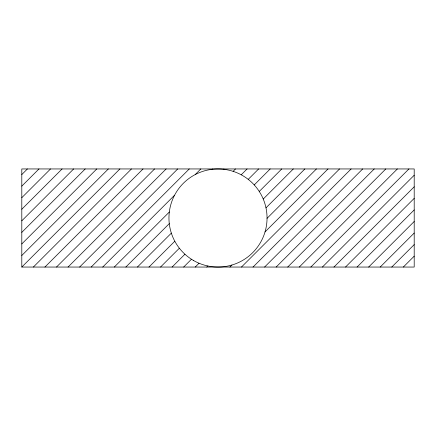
<?xml version="1.0" encoding="UTF-8"?>
<svg xmlns="http://www.w3.org/2000/svg" width="436" height="436" viewBox="0 0 436 436"><rect width="100%" height="100%" fill="white"/><g stroke="black" fill="none" stroke-linecap="round" stroke-linejoin="round"><path stroke-width="0.65" d="M21.8 174.558L27.408 168.95M21.8 186.123L38.973 168.95M21.8 197.682L50.532 168.95M21.8 209.242L62.092 168.95M21.8 220.807L73.657 168.95M21.8 232.366L85.216 168.95M21.8 243.926L96.776 168.95M21.8 255.491L108.341 168.95M21.8 267.05L414.2 267.05L414.2 168.95L21.8 168.95L21.8 267.05L119.9 168.95M33.359 267.05L131.459 168.95M44.924 267.05L143.024 168.95M56.484 267.05L154.584 168.95M68.043 267.05L166.143 168.95M79.608 267.05L177.708 168.95M91.168 267.05L189.268 168.95M102.727 267.05L174.564 195.214M195.214 174.564L200.827 168.95M114.292 267.05L169.315 212.027M212.027 169.315L212.392 168.95M125.851 267.05L169.272 223.624M223.624 169.272L223.951 168.95M137.411 267.05L171.337 233.124M233.124 171.337L235.511 168.95M148.976 267.05L174.798 241.228M241.228 174.798L247.076 168.95M160.535 267.05L179.365 248.22M248.22 179.365L258.635 168.95M172.095 267.05L184.924 254.221M254.221 184.924L270.195 168.95M183.654 267.05L191.459 259.251M259.251 191.459L281.754 168.95M195.219 267.05L199.034 263.235M263.235 199.034L293.319 168.95M206.778 267.05L207.841 265.987M265.987 207.841L304.878 168.95M267.05 218.343L316.438 168.95M229.903 267.05L231.919 265.034M265.034 231.919L328.003 168.95M241.462 267.05L339.562 168.95M253.022 267.05L351.122 168.95M264.587 267.05L362.687 168.95M276.146 267.05L374.246 168.95M287.706 267.05L385.805 168.95M299.27 267.05L397.37 168.95M310.83 267.05L408.93 168.95M322.389 267.05L414.2 175.239M333.954 267.05L414.2 186.804M345.514 267.05L414.2 198.364M357.073 267.05L414.2 209.923M368.638 267.05L414.2 221.488M380.197 267.05L414.2 233.047M391.757 267.05L414.2 244.607M403.322 267.05L414.2 256.172M193.475 260.477A49.05 49.05 0 0 0 267.05 218A49.05 49.05 0 0 0 193.475 175.523A49.05 49.05 0 0 0 193.475 260.477"/></g></svg>
